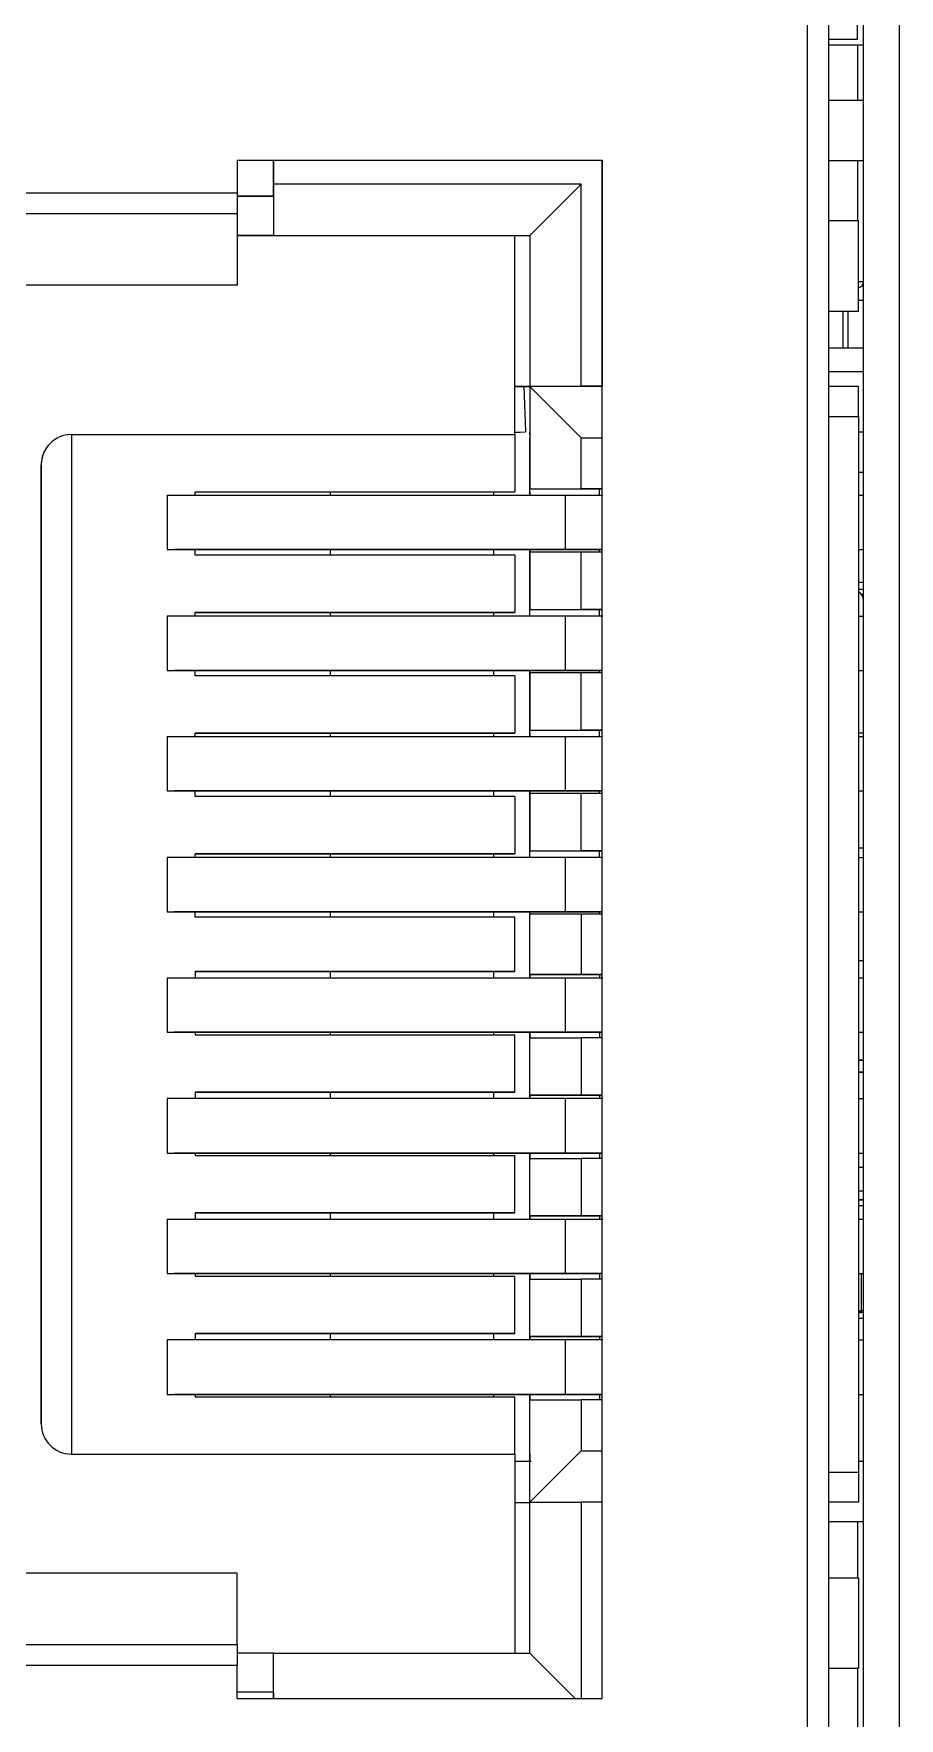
# Model space of a CAD drawing. Header units: millimetres. Extents: x 30 to 188, y 44 to 252.
# Drawn here: x 163.9 to 171.19, y 154.09 to 168.28 of the extents above; entities that cross this region are included whole.
import ezdxf

# ---------------------------------------------------------------- set-up
doc = ezdxf.new("R2010")
doc.units = ezdxf.units.MM

msp = doc.modelspace()

# ---------------------------------------------------------------- linework, layer by layer
at = {"color": 7, "linetype": 'Continuous', "lineweight": 25}
for p, q in [((170.886, 136.535), (170.886, 184.873)), ((170.592, 184.687), (170.592, 136.783)), ((170.414, 136.96), (170.414, 184.509)), ((171.188, 184.156), (171.188, 137.251)), ((170.836, 168.231), (170.836, 169.241)), ((170.836, 168.231), (170.836, 168.431)), ((170.592, 168.231), (170.836, 168.231)), ((170.592, 168.181), (170.886, 168.181)), ((170.592, 168.181), (170.886, 168.181)), ((170.592, 167.717), (170.886, 167.717)), ((165.613, 167.212), (168.687, 167.212)), ((165.613, 167.212), (165.613, 166.935)), ((165.613, 167.212), (165.918, 167.212)), ((165.918, 167.212), (168.687, 167.212)), ((165.918, 167.212), (165.918, 167.009)), ((165.918, 166.907), (165.918, 167.212)), ((168.687, 154.258), (168.687, 167.212)), ((168.687, 167.212), (168.687, 165.307)), ((168.687, 167.212), (168.687, 167.212)), ((170.592, 167.209), (170.886, 167.209)), ((170.592, 167.209), (170.886, 167.209)), ((168.509, 167.009), (165.918, 167.009)), ((165.918, 167.009), (165.918, 166.577)), ((168.077, 166.577), (168.509, 167.009)), ((168.509, 165.307), (168.509, 167.009)), ((163.835, 166.935), (165.613, 166.935)), ((165.613, 166.935), (165.613, 166.758)), ((165.918, 166.907), (165.613, 166.907)), ((165.613, 166.907), (165.918, 166.907)), ((165.918, 166.907), (165.918, 166.577)), ((165.918, 166.907), (165.918, 166.907)), ((165.613, 166.758), (163.835, 166.758)), ((165.613, 166.758), (165.613, 166.158)), ((170.592, 166.702), (170.846, 166.702)), ((170.846, 165.94), (170.846, 166.702)), ((165.613, 166.577), (167.95, 166.577)), ((165.918, 166.577), (165.613, 166.577)), ((165.918, 166.577), (165.918, 166.577)), ((165.918, 166.577), (168.077, 166.577)), ((167.95, 166.577), (168.077, 166.577)), ((167.95, 164.9), (167.95, 166.577)), ((168.077, 166.577), (168.077, 165.307)), ((168.077, 166.577), (168.077, 166.577)), ((168.077, 166.577), (168.077, 165.307)), ((165.613, 166.158), (163.835, 166.158)), ((170.846, 166.031), (170.886, 166.031)), ((170.592, 165.94), (170.846, 165.94)), ((170.592, 165.94), (170.846, 165.94)), ((170.756, 165.94), (170.756, 165.631)), ((170.846, 165.94), (170.846, 165.94)), ((170.592, 165.631), (170.886, 165.631)), ((170.592, 165.431), (170.886, 165.431)), ((167.95, 165.306), (168.077, 165.306)), ((168.077, 165.306), (167.95, 165.306)), ((167.95, 164.9), (167.95, 165.306)), ((168.077, 165.307), (168.509, 165.307)), ((168.077, 165.307), (168.687, 165.307)), ((168.077, 165.307), (168.077, 165.307)), ((168.077, 165.307), (168.077, 165.306)), ((168.077, 165.306), (168.077, 165.306)), ((168.077, 165.305), (168.077, 165.306)), ((168.077, 165.306), (168.077, 164.898)), ((168.077, 165.305), (168.509, 164.873)), ((168.077, 165.305), (168.077, 164.442)), ((168.687, 165.305), (168.077, 165.305)), ((168.687, 165.307), (168.509, 165.307)), ((168.621, 165.307), (168.621, 165.305)), ((168.687, 165.307), (168.621, 165.307)), ((168.687, 165.307), (168.621, 165.307)), ((168.687, 164.873), (168.687, 165.307)), ((170.846, 165.305), (170.592, 165.305)), ((170.846, 165.051), (170.846, 165.305)), ((170.846, 165.051), (170.846, 156.163)), ((164.216, 164.9), (164.216, 156.315)), ((164.216, 164.9), (167.95, 164.9)), ((167.95, 164.919), (168.041, 164.922)), ((167.95, 164.918), (168.041, 164.922)), ((167.95, 164.9), (167.95, 164.418)), ((168.041, 164.922), (168.041, 164.922)), ((168.077, 164.923), (168.077, 164.873)), ((168.077, 164.898), (168.077, 164.923)), ((168.077, 164.898), (168.077, 164.898)), ((168.077, 164.39), (168.077, 164.873)), ((168.509, 164.442), (168.509, 164.873)), ((168.509, 164.873), (168.687, 164.873)), ((168.687, 164.442), (168.687, 164.873)), ((170.846, 164.923), (170.886, 164.923)), ((170.846, 164.923), (170.886, 164.923)), ((163.989, 164.76), (163.989, 164.76)), ((163.962, 156.569), (163.962, 164.646)), ((163.962, 164.646), (163.962, 164.646)), ((163.962, 164.646), (163.962, 156.569)), ((170.886, 164.581), (170.846, 164.581)), ((165.258, 164.418), (167.95, 164.418)), ((165.258, 164.39), (165.258, 164.418)), ((165.258, 164.418), (167.95, 164.418)), ((166.397, 164.39), (166.397, 164.418)), ((167.775, 164.39), (167.775, 164.418)), ((167.95, 164.418), (167.95, 164.418)), ((168.077, 164.442), (168.509, 164.442)), ((168.077, 164.442), (168.664, 164.442)), ((168.077, 164.442), (168.077, 164.442)), ((168.077, 164.39), (168.077, 164.442)), ((168.077, 164.417), (168.077, 164.417)), ((168.077, 164.417), (168.077, 164.39)), ((168.077, 164.39), (168.077, 164.417)), ((168.687, 164.442), (168.509, 164.442)), ((168.664, 164.442), (168.687, 164.442)), ((168.687, 163.909), (168.687, 164.442)), ((165.023, 164.39), (165.023, 163.933)), ((165.023, 164.39), (168.378, 164.39)), ((168.378, 163.933), (168.378, 164.39)), ((168.378, 164.39), (168.691, 164.39)), ((170.846, 164.39), (170.886, 164.39)), ((165.023, 163.933), (165.258, 163.933)), ((165.023, 163.933), (168.378, 163.933)), ((168.687, 163.933), (165.081, 163.933)), ((165.258, 163.884), (165.258, 163.933)), ((167.95, 163.884), (165.258, 163.884)), ((166.397, 163.884), (166.397, 163.933)), ((167.775, 163.884), (167.775, 163.933)), ((167.95, 163.884), (167.95, 163.402)), ((168.077, 163.933), (168.077, 163.883)), ((168.077, 163.883), (168.077, 163.933)), ((168.077, 163.909), (168.077, 163.933)), ((168.077, 163.372), (168.077, 163.933)), ((168.077, 163.909), (168.077, 163.426)), ((168.509, 163.909), (168.077, 163.909)), ((168.077, 163.909), (168.077, 163.909)), ((168.077, 163.883), (168.077, 163.883)), ((168.378, 163.933), (168.687, 163.933)), ((168.509, 163.426), (168.509, 163.909)), ((168.687, 163.909), (168.509, 163.909)), ((168.687, 163.426), (168.687, 163.909)), ((170.846, 163.933), (170.886, 163.933)), ((170.846, 163.933), (170.886, 163.933)), ((170.846, 163.656), (170.886, 163.656)), ((170.846, 163.656), (170.886, 163.656)), ((170.846, 163.599), (170.886, 163.599)), ((168.077, 163.426), (168.509, 163.426)), ((168.077, 163.426), (168.664, 163.426)), ((168.077, 163.426), (168.077, 163.426)), ((168.077, 163.372), (168.077, 163.426)), ((168.687, 163.426), (168.509, 163.426)), ((168.664, 163.426), (168.687, 163.426)), ((168.687, 162.893), (168.687, 163.426)), ((170.87, 163.556), (170.886, 163.556)), ((165.023, 163.372), (165.023, 162.912)), ((168.378, 163.372), (165.023, 163.372)), ((165.258, 163.402), (167.95, 163.402)), ((165.258, 163.372), (165.258, 163.402)), ((167.95, 163.402), (165.258, 163.402)), ((166.397, 163.372), (166.397, 163.402)), ((167.775, 163.372), (167.775, 163.402)), ((167.95, 163.402), (167.95, 163.402)), ((168.378, 162.912), (168.378, 163.372)), ((168.691, 163.372), (168.378, 163.372)), ((170.846, 163.372), (170.886, 163.372)), ((165.023, 162.912), (165.258, 162.912)), ((165.023, 162.912), (168.378, 162.912)), ((168.687, 162.912), (165.081, 162.912)), ((165.258, 162.868), (165.258, 162.912)), ((167.95, 162.868), (165.258, 162.868)), ((166.397, 162.868), (166.397, 162.912)), ((167.775, 162.868), (167.775, 162.912)), ((167.95, 162.868), (167.95, 162.386)), ((168.077, 162.893), (168.077, 162.912)), ((168.077, 162.358), (168.077, 162.912)), ((168.077, 162.893), (168.077, 162.41)), ((168.509, 162.893), (168.077, 162.893)), ((168.077, 162.893), (168.077, 162.893)), ((168.378, 162.912), (168.687, 162.912)), ((168.509, 162.41), (168.509, 162.893)), ((168.687, 162.893), (168.509, 162.893)), ((168.687, 162.41), (168.687, 162.893)), ((170.846, 162.912), (170.886, 162.912)), ((170.846, 162.912), (170.886, 162.912)), ((165.023, 162.358), (165.023, 161.901)), ((165.023, 162.358), (168.378, 162.358)), ((165.258, 162.386), (167.95, 162.386)), ((165.258, 162.358), (165.258, 162.386)), ((167.95, 162.386), (165.258, 162.386)), ((166.397, 162.358), (166.397, 162.386)), ((167.775, 162.358), (167.775, 162.386)), ((167.95, 162.386), (167.95, 162.386)), ((168.077, 162.41), (168.664, 162.41)), ((168.077, 162.41), (168.077, 162.41)), ((168.077, 162.41), (168.509, 162.41)), ((168.077, 162.358), (168.077, 162.41)), ((168.077, 162.385), (168.077, 162.385)), ((168.077, 162.385), (168.077, 162.358)), ((168.077, 162.358), (168.077, 162.385)), ((168.378, 161.901), (168.378, 162.358)), ((168.378, 162.358), (168.691, 162.358)), ((168.687, 162.41), (168.509, 162.41)), ((168.664, 162.41), (168.687, 162.41)), ((168.687, 161.877), (168.687, 162.41)), ((170.886, 162.386), (170.846, 162.386)), ((170.846, 162.358), (170.886, 162.358)), ((165.023, 161.901), (165.258, 161.901)), ((165.023, 161.901), (168.378, 161.901)), ((168.687, 161.901), (165.081, 161.901)), ((165.258, 161.852), (165.258, 161.901)), ((166.397, 161.852), (166.397, 161.901)), ((167.775, 161.852), (167.775, 161.901)), ((168.077, 161.901), (168.077, 161.851)), ((168.077, 161.851), (168.077, 161.901)), ((168.077, 161.877), (168.077, 161.901)), ((168.077, 161.34), (168.077, 161.901)), ((168.077, 161.877), (168.077, 161.394)), ((168.509, 161.877), (168.077, 161.877)), ((168.077, 161.877), (168.077, 161.877)), ((168.378, 161.901), (168.687, 161.901)), ((168.509, 161.394), (168.509, 161.877)), ((168.687, 161.877), (168.509, 161.877)), ((168.687, 161.394), (168.687, 161.877)), ((170.846, 161.901), (170.886, 161.901)), ((170.846, 161.901), (170.886, 161.901)), ((167.95, 161.852), (165.258, 161.852)), ((167.95, 161.852), (167.95, 161.37)), ((168.077, 161.851), (168.077, 161.851)), ((165.023, 161.34), (165.023, 160.88)), ((168.378, 161.34), (165.023, 161.34)), ((165.258, 161.37), (167.95, 161.37)), ((165.258, 161.34), (165.258, 161.37)), ((167.95, 161.37), (165.258, 161.37)), ((166.397, 161.34), (166.397, 161.37)), ((167.775, 161.34), (167.775, 161.37)), ((167.95, 161.37), (167.95, 161.37)), ((168.077, 161.394), (168.509, 161.394)), ((168.077, 161.394), (168.664, 161.394)), ((168.077, 161.394), (168.077, 161.394)), ((168.077, 161.34), (168.077, 161.394)), ((168.378, 160.88), (168.378, 161.34)), ((168.691, 161.34), (168.378, 161.34)), ((168.687, 161.394), (168.509, 161.394)), ((168.664, 161.394), (168.687, 161.394)), ((168.687, 160.861), (168.687, 161.394)), ((170.846, 161.421), (170.886, 161.421)), ((170.846, 161.34), (170.886, 161.34)), ((165.023, 160.88), (165.258, 160.88)), ((165.023, 160.88), (168.378, 160.88)), ((168.687, 160.88), (165.081, 160.88)), ((165.258, 160.836), (165.258, 160.88)), ((166.397, 160.836), (166.397, 160.88)), ((167.775, 160.836), (167.775, 160.88)), ((168.077, 160.861), (168.077, 160.88)), ((168.077, 160.326), (168.077, 160.88)), ((168.378, 160.88), (168.687, 160.88)), ((170.846, 160.88), (170.886, 160.88)), ((170.846, 160.88), (170.886, 160.88)), ((167.95, 160.836), (165.258, 160.836)), ((167.95, 160.379), (167.95, 160.836)), ((168.077, 160.353), (168.077, 160.861)), ((168.509, 160.861), (168.077, 160.861)), ((168.077, 160.861), (168.077, 160.861)), ((168.509, 160.861), (168.509, 160.353)), ((168.687, 160.861), (168.509, 160.861)), ((168.687, 160.353), (168.687, 160.861)), ((170.846, 160.471), (170.886, 160.471)), ((165.023, 160.326), (165.023, 159.869)), ((165.023, 160.326), (168.378, 160.326)), ((167.95, 160.379), (165.258, 160.379)), ((165.258, 160.379), (165.258, 160.326)), ((165.258, 160.379), (167.95, 160.379)), ((166.397, 160.326), (166.397, 160.379)), ((167.775, 160.326), (167.775, 160.379)), ((167.95, 160.379), (167.95, 160.379)), ((168.509, 160.353), (168.077, 160.353)), ((168.585, 160.353), (168.077, 160.353)), ((168.077, 160.353), (168.077, 160.353)), ((168.077, 160.353), (168.664, 160.353)), ((168.077, 160.353), (168.077, 160.353)), ((168.077, 160.353), (168.077, 160.326)), ((168.077, 160.326), (168.077, 160.353)), ((168.077, 160.353), (168.077, 160.326)), ((168.378, 159.869), (168.378, 160.326)), ((168.378, 160.326), (168.691, 160.326)), ((168.687, 160.353), (168.509, 160.353)), ((168.585, 160.353), (168.687, 160.353)), ((168.664, 160.353), (168.687, 160.353)), ((168.687, 159.819), (168.687, 160.353)), ((170.846, 160.326), (170.886, 160.326)), ((165.023, 159.869), (165.258, 159.869)), ((165.023, 159.869), (168.378, 159.869)), ((168.687, 159.869), (165.081, 159.869)), ((165.258, 159.869), (165.258, 159.846)), ((165.258, 159.846), (167.95, 159.846)), ((166.397, 159.846), (166.397, 159.869)), ((167.775, 159.846), (167.775, 159.869)), ((167.95, 159.363), (167.95, 159.846)), ((168.077, 159.869), (168.077, 159.819)), ((168.077, 159.819), (168.077, 159.869)), ((168.077, 159.869), (168.077, 159.819)), ((168.077, 159.308), (168.077, 159.869)), ((168.077, 159.337), (168.077, 159.819)), ((168.077, 159.819), (168.509, 159.819)), ((168.077, 159.819), (168.077, 159.819)), ((168.077, 159.819), (168.077, 159.819)), ((168.378, 159.869), (168.687, 159.869)), ((168.509, 159.819), (168.509, 159.337)), ((168.687, 159.819), (168.509, 159.819)), ((168.687, 159.337), (168.687, 159.819)), ((170.846, 159.869), (170.886, 159.869)), ((170.846, 159.869), (170.886, 159.869)), ((170.886, 159.631), (170.846, 159.631)), ((170.846, 159.631), (170.886, 159.631)), ((170.846, 159.531), (170.886, 159.531)), ((170.886, 159.531), (170.846, 159.531)), ((165.023, 159.308), (165.023, 158.848)), ((168.378, 159.308), (165.023, 159.308)), ((167.95, 159.363), (165.258, 159.363)), ((165.258, 159.363), (165.258, 159.308)), ((165.258, 159.363), (167.95, 159.363)), ((166.397, 159.308), (166.397, 159.363)), ((167.775, 159.308), (167.775, 159.363)), ((167.95, 159.363), (167.95, 159.363)), ((168.509, 159.337), (168.077, 159.337)), ((168.077, 159.337), (168.664, 159.337)), ((168.077, 159.337), (168.077, 159.337)), ((168.077, 159.337), (168.077, 159.308)), ((168.378, 158.848), (168.378, 159.308)), ((168.691, 159.308), (168.378, 159.308)), ((168.687, 159.337), (168.509, 159.337)), ((168.664, 159.337), (168.687, 159.337)), ((168.687, 158.803), (168.687, 159.337)), ((170.846, 159.308), (170.886, 159.308)), ((165.023, 158.848), (165.258, 158.848)), ((165.023, 158.848), (168.378, 158.848)), ((168.687, 158.848), (165.081, 158.848)), ((165.258, 158.848), (165.258, 158.83)), ((165.258, 158.83), (167.95, 158.83)), ((166.397, 158.83), (166.397, 158.848)), ((167.775, 158.83), (167.775, 158.848)), ((167.95, 158.347), (167.95, 158.83)), ((168.077, 158.848), (168.077, 158.803)), ((168.077, 158.294), (168.077, 158.848)), ((168.077, 158.321), (168.077, 158.803)), ((168.077, 158.803), (168.509, 158.803)), ((168.077, 158.803), (168.077, 158.803)), ((168.378, 158.848), (168.687, 158.848)), ((168.509, 158.803), (168.509, 158.321)), ((168.687, 158.803), (168.509, 158.803)), ((168.687, 158.321), (168.687, 158.803)), ((170.846, 158.848), (170.886, 158.848)), ((170.846, 158.848), (170.886, 158.848)), ((170.846, 158.731), (170.886, 158.731)), ((170.846, 158.731), (170.886, 158.731)), ((170.846, 158.531), (170.886, 158.531)), ((170.846, 158.531), (170.886, 158.531)), ((170.886, 158.456), (170.846, 158.456)), ((170.846, 158.456), (170.886, 158.456)), ((167.95, 158.347), (165.258, 158.347)), ((165.258, 158.347), (165.258, 158.294)), ((165.258, 158.347), (167.95, 158.347)), ((166.397, 158.294), (166.397, 158.347)), ((167.775, 158.294), (167.775, 158.347)), ((167.95, 158.347), (167.95, 158.347)), ((168.585, 158.321), (168.077, 158.321)), ((168.077, 158.321), (168.077, 158.321)), ((168.077, 158.321), (168.664, 158.321)), ((168.077, 158.321), (168.077, 158.321)), ((168.509, 158.321), (168.077, 158.321)), ((168.077, 158.321), (168.077, 158.294)), ((168.077, 158.294), (168.077, 158.321)), ((168.077, 158.321), (168.077, 158.294)), ((168.687, 158.321), (168.509, 158.321)), ((168.585, 158.321), (168.687, 158.321)), ((168.664, 158.321), (168.687, 158.321)), ((168.687, 157.787), (168.687, 158.321)), ((165.023, 158.294), (165.023, 157.837)), ((165.023, 158.294), (168.378, 158.294)), ((168.378, 157.837), (168.378, 158.294)), ((168.378, 158.294), (168.691, 158.294)), ((170.846, 158.294), (170.886, 158.294)), ((165.023, 157.837), (165.258, 157.837)), ((165.023, 157.837), (168.378, 157.837)), ((168.687, 157.837), (165.081, 157.837)), ((165.258, 157.837), (165.258, 157.814)), ((165.258, 157.814), (167.95, 157.814)), ((166.397, 157.814), (166.397, 157.837)), ((167.775, 157.814), (167.775, 157.837)), ((167.95, 157.331), (167.95, 157.814)), ((168.077, 157.837), (168.077, 157.787)), ((168.077, 157.787), (168.077, 157.837)), ((168.077, 157.837), (168.077, 157.787)), ((168.077, 157.276), (168.077, 157.837)), ((168.077, 157.305), (168.077, 157.787)), ((168.077, 157.787), (168.509, 157.787)), ((168.077, 157.787), (168.077, 157.787)), ((168.077, 157.787), (168.077, 157.787)), ((168.378, 157.837), (168.687, 157.837)), ((168.509, 157.787), (168.509, 157.305)), ((168.687, 157.787), (168.509, 157.787)), ((168.687, 157.305), (168.687, 157.787)), ((170.846, 157.837), (170.886, 157.837)), ((170.846, 157.837), (170.886, 157.837)), ((170.871, 157.506), (170.846, 157.506)), ((170.846, 157.506), (170.871, 157.506)), ((170.871, 157.506), (170.871, 157.521)), ((170.886, 157.521), (170.871, 157.521)), ((167.95, 157.331), (165.258, 157.331)), ((165.258, 157.331), (165.258, 157.276)), ((165.258, 157.331), (167.95, 157.331)), ((166.397, 157.276), (166.397, 157.331)), ((167.775, 157.276), (167.775, 157.331)), ((167.95, 157.331), (167.95, 157.331)), ((170.886, 157.456), (170.846, 157.456)), ((165.023, 157.276), (165.023, 156.816)), ((168.378, 157.276), (165.023, 157.276)), ((168.509, 157.305), (168.077, 157.305)), ((168.077, 157.305), (168.664, 157.305)), ((168.077, 157.305), (168.077, 157.305)), ((168.077, 157.305), (168.077, 157.276)), ((168.378, 156.816), (168.378, 157.276)), ((168.691, 157.276), (168.378, 157.276)), ((168.687, 157.305), (168.509, 157.305)), ((168.664, 157.305), (168.687, 157.305)), ((168.687, 156.771), (168.687, 157.305)), ((170.846, 157.276), (170.886, 157.276)), ((165.023, 156.816), (165.258, 156.816)), ((165.023, 156.816), (168.378, 156.816)), ((168.687, 156.816), (165.081, 156.816)), ((165.258, 156.816), (165.258, 156.798)), ((165.258, 156.798), (167.95, 156.798)), ((166.397, 156.798), (166.397, 156.816)), ((167.775, 156.798), (167.775, 156.816)), ((167.95, 156.315), (167.95, 156.798)), ((168.077, 156.816), (168.077, 156.771)), ((168.077, 156.341), (168.077, 156.816)), ((168.077, 156.771), (168.509, 156.771)), ((168.077, 155.909), (168.077, 156.771)), ((168.077, 156.771), (168.077, 156.771)), ((168.378, 156.816), (168.687, 156.816)), ((168.509, 156.771), (168.509, 156.341)), ((168.687, 156.771), (168.509, 156.771)), ((168.687, 156.341), (168.687, 156.771)), ((170.846, 156.816), (170.886, 156.816)), ((170.846, 156.816), (170.886, 156.816)), ((163.962, 156.569), (163.962, 156.569)), ((168.077, 155.909), (168.509, 156.341)), ((168.077, 156.255), (168.077, 156.341)), ((168.509, 156.341), (168.687, 156.341)), ((168.687, 155.909), (168.687, 156.341)), ((164.216, 156.315), (164.216, 156.315)), ((164.216, 156.315), (167.95, 156.315)), ((164.216, 156.315), (167.95, 156.315)), ((167.95, 156.315), (167.95, 156.315)), ((167.95, 156.315), (167.95, 154.639)), ((168.077, 155.909), (168.077, 156.315)), ((168.077, 156.315), (168.077, 156.315)), ((168.077, 156.315), (168.077, 156.255)), ((170.846, 156.255), (170.886, 156.255)), ((170.846, 156.163), (170.846, 155.909)), ((167.95, 155.908), (168.077, 155.908)), ((168.077, 154.639), (168.077, 155.909)), ((168.077, 155.909), (168.509, 155.909)), ((168.077, 154.639), (168.077, 155.909)), ((168.509, 155.909), (168.509, 154.258)), ((168.687, 155.909), (168.509, 155.909)), ((168.687, 154.258), (168.687, 155.909)), ((170.846, 155.909), (170.592, 155.909)), ((170.846, 155.909), (170.592, 155.909)), ((170.846, 155.909), (170.846, 155.909)), ((170.592, 155.747), (170.886, 155.747)), ((170.592, 155.747), (170.886, 155.747)), ((165.613, 155.311), (163.835, 155.311)), ((165.613, 154.712), (165.613, 155.311)), ((170.592, 155.274), (170.846, 155.274)), ((170.846, 155.274), (170.846, 154.512)), ((163.835, 154.712), (165.613, 154.712)), ((165.613, 154.712), (165.613, 154.535)), ((165.918, 154.639), (165.613, 154.639)), ((165.918, 154.309), (165.918, 154.639)), ((165.918, 154.639), (165.918, 154.639)), ((165.918, 154.258), (165.918, 154.639)), ((165.918, 154.639), (168.077, 154.639)), ((168.077, 154.639), (168.458, 154.258)), ((165.613, 154.535), (163.835, 154.535)), ((165.613, 154.258), (165.613, 154.535)), ((170.592, 154.512), (170.846, 154.512)), ((170.592, 154.512), (170.846, 154.512)), ((170.846, 154.512), (170.846, 154.512)), ((165.918, 154.309), (165.613, 154.309)), ((165.613, 154.258), (168.687, 154.258)), ((165.918, 154.309), (165.918, 154.258))]:
    msp.add_line(p, q, dxfattribs=at)
at = {"color": 8, "linetype": 'Continuous', "lineweight": 25}
for p, q in [((170.836, 168.181), (170.836, 167.717)), ((170.836, 167.209), (170.836, 166.702)), ((170.886, 166.186), (170.846, 166.186)), ((170.716, 165.631), (170.716, 165.94)), ((168.027, 165.306), (168.041, 164.922)), ((170.592, 165.051), (170.846, 165.051)), ((168.664, 164.39), (168.664, 164.442)), ((168.664, 163.909), (168.664, 163.933)), ((168.664, 163.372), (168.664, 163.426)), ((168.664, 162.893), (168.664, 162.912)), ((168.664, 162.358), (168.664, 162.41)), ((168.664, 161.877), (168.664, 161.901)), ((168.664, 161.34), (168.664, 161.394)), ((168.664, 160.861), (168.664, 160.88)), ((168.664, 160.353), (168.664, 160.326)), ((168.664, 159.869), (168.664, 159.819)), ((168.664, 159.337), (168.664, 159.308)), ((168.664, 158.848), (168.664, 158.803)), ((168.664, 158.321), (168.664, 158.294)), ((170.886, 158.406), (170.846, 158.406)), ((168.664, 157.837), (168.664, 157.787)), ((170.871, 157.521), (170.871, 157.837)), ((170.846, 157.521), (170.871, 157.521)), ((168.664, 157.305), (168.664, 157.276)), ((168.664, 156.816), (168.664, 156.771)), ((170.592, 156.163), (170.846, 156.163)), ((170.836, 155.747), (170.836, 155.274)), ((170.836, 154.512), (170.836, 154.001))]:
    msp.add_line(p, q, dxfattribs=at)
at = {"color": 7, "linetype": 'Continuous', "lineweight": 25}
for centre, radius, start, end in [((170.836, 166.186), 0.05, 281.0679, 0), ((170.836, 166.186), 0.05, 281.0679, 0), ((164.216, 164.646), 0.254, 90, 180), ((164.216, 164.646), 0.254, 153.4349, 180), ((170.786, 163.501), 0.1, 0, 53.4168), ((170.871, 157.521), 0.015, 270, 0), ((170.871, 157.521), 0.015, 270, 0), ((164.216, 156.569), 0.254, 180, 270), ((164.216, 156.569), 0.254, 180, 270), ((168.088, 163.653), 7.398, 268.9273, 270)]:
    msp.add_arc(centre, radius, start, end, dxfattribs=at)

doc.saveas('drawing.dxf')
